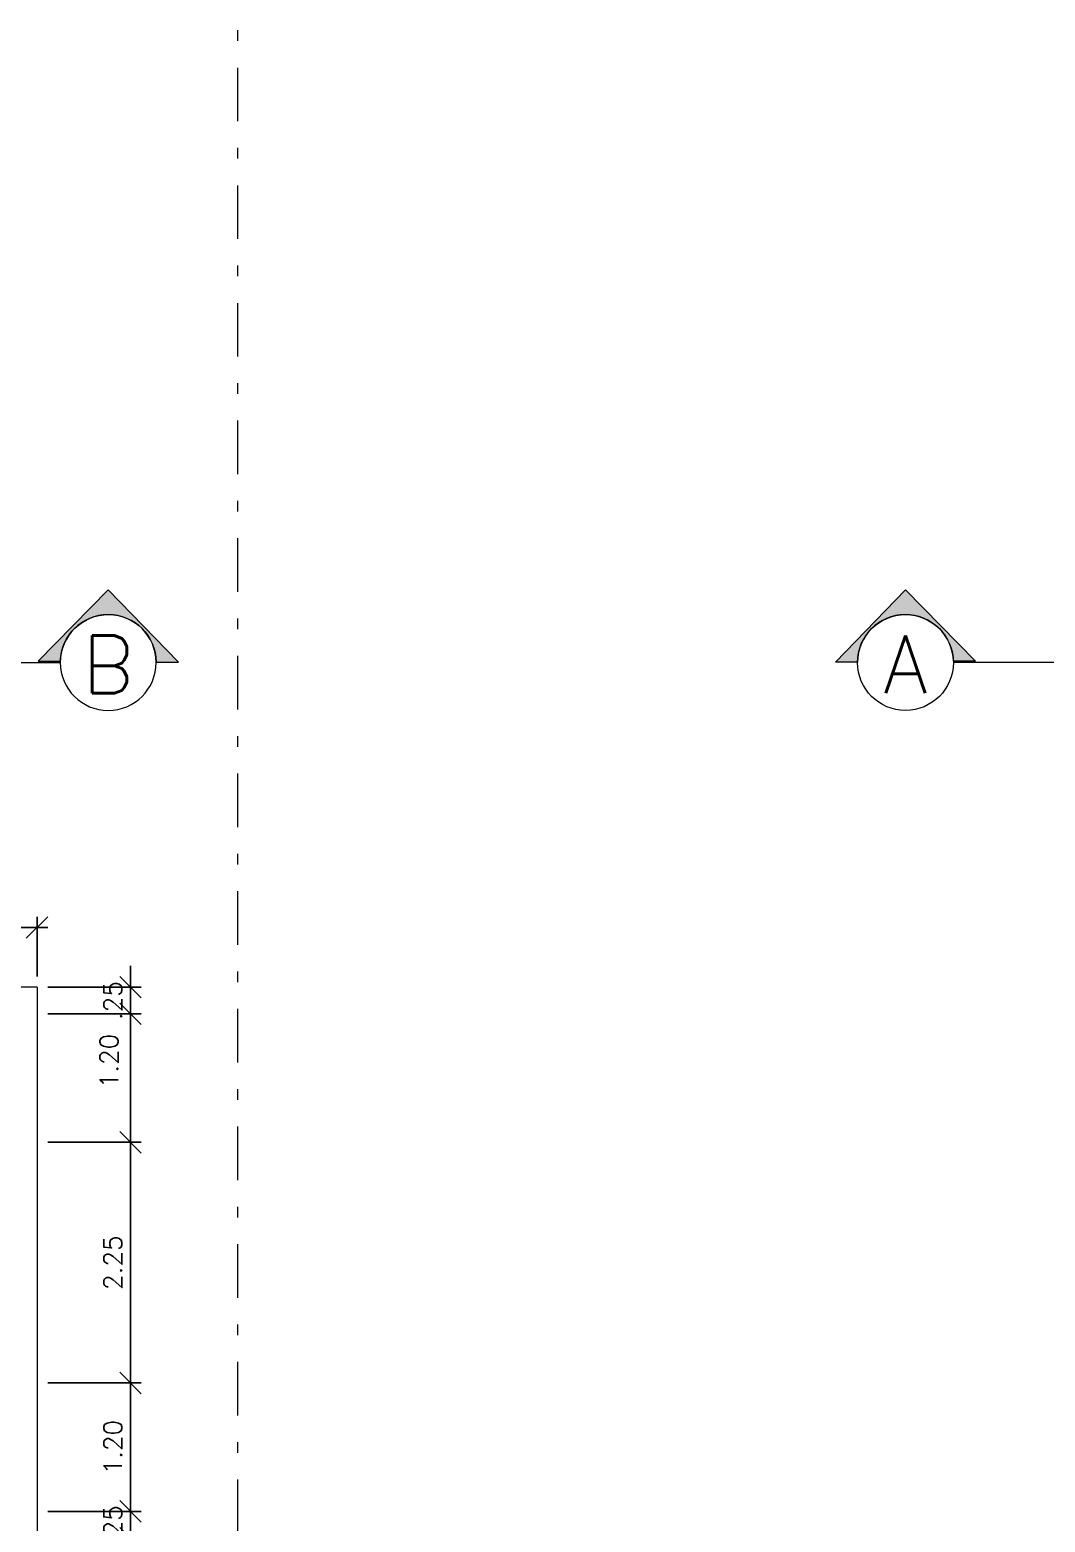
# Model space of a CAD drawing. Header units: millimetres. Extents: x 521 to 1055, y 261 to 520.
# Drawn here: x 553.75 to 563.24, y 316.51 to 330.46 of the extents above; entities that cross this region are included whole.
import ezdxf
from ezdxf.enums import TextEntityAlignment as Align

# ---------------------------------------------------------------- set-up
doc = ezdxf.new("R2010")
doc.units = ezdxf.units.MM
doc.linetypes.add('CONTINU', pattern=[0])
doc.linetypes.add('DASHDOTX2', pattern=[2, 1, -0.5, 0, -0.5])
doc.layers.add('0.1', color=8, linetype='Continuous', lineweight=13)
doc.styles.add('ROMANS', font='romans')
doc.dimstyles.new('Fares Eng - 50', dxfattribs={"dimscale": 2, "dimtxt": 0.085, "dimasz": 0.1, "dimexe": 0.05, "dimexo": 0.05, "dimgap": 0.04, "dimtad": 1, "dimzin": 4, "dimdsep": 46, "dimtxsty": 'ROMANS', "dimblk1": 'OBLIQUE', "dimblk2": 'OBLIQUE', "dimsah": 1, "dimcen": 0.05, "dimdle": 0.05, "dimclrd": 8, "dimclre": 8, "dimclrt": 8, "dimaunit": 1, "dimadec": 0, "dimazin": 0, "dimtfac": 1, "dimtix": 1, "dimtmove": 2, "dimatfit": 0, "dimldrblk": 'OPEN90', "dimfxl": 1, "dimtolj": 1, "dimtzin": 0, "dimarcsym": 0})

# ---------------------------------------------------------------- blocks, each defined once
blk = doc.blocks.new('Cor-4A')
h = blk.add_hatch(color=1)
edge = h.paths.add_edge_path()
edge.add_line((-0.00005, -0.00732), (-0.00757, 0))
edge.add_line((-0.00757, 0), (-0.00014, 0.00731))
edge.add_line((-0.00014, 0.00731), (-0.00014, 0.005))
edge.add_arc((0, 0), 0.005, 91.6216, 269.468)
edge.add_line((-0.00005, -0.005), (-0.00005, -0.00732))
at = {"linetype": 'DASHDOTX2'}
blk.add_line((0, 0.03735), (0, 0.005), dxfattribs=at)
at = {"color": 1}
blk.add_lwpolyline([(-0.00005, -0.00732), (-0.00757, 0), (-0.00014, 0.00731), (-0.00014, 0.005, 0.98138), (-0.00005, -0.005)], format="xyb", close=True, dxfattribs=at)
blk.add_circle((0, 0), 0.005, dxfattribs=at)
at = {"color": 3, "style": 'ROMANS'}
blk.add_attdef('O', text='', height=0.006, rotation=90, dxfattribs=at).set_placement((0.00019, 0), align=Align.MIDDLE)
blk = doc.blocks.new('_OBLIQUE')
at = {"color": 0, "linetype": 'ByBlock'}
blk.add_line((-0.5, -0.5), (0.5, 0.5), dxfattribs=at)
blk = doc.blocks.new('*D1480')
at = {"layer": '0.1', "color": 8, "linetype": 'CONTINU', "lineweight": -2, "transparency": 16777216}
for p, q in [((554.688, 321.514), (554.688, 321.714)), ((553.914, 321.514), (554.788, 321.514)), ((554.688, 321.514), (554.688, 321.264)), ((553.914, 321.264), (554.788, 321.264)), ((554.688, 321.264), (554.688, 321.064))]:
    blk.add_line(p, q, dxfattribs=at)
at = {"layer": 'DEFPOINTS', "color": 0, "linetype": 'CONTINU', "lineweight": -2, "transparency": 16777216}
for p in [(553.814, 321.514), (553.814, 321.264), (554.688, 321.264)]:
    blk.add_point(p, dxfattribs=at)
at = {"layer": '0.1', "color": 8, "linetype": 'CONTINU', "lineweight": -2, "transparency": 16777216, "xscale": 0.2, "yscale": 0.2, "zscale": 0.2}
for p, rotation in [((554.688, 321.514), 270), ((554.688, 321.264), 90)]:
    blk.add_blockref('_OBLIQUE', p, dxfattribs=dict(at, rotation=rotation))
at = {"layer": '0.1', "color": 8, "linetype": 'CONTINU', "transparency": 16777216, "insert": (554.523, 321.389), "char_height": 0.17, "attachment_point": 5, "rotation": 90, "style": 'ROMANS'}
blk.add_mtext('\\A1;.25', dxfattribs=at)
blk = doc.blocks.new('_Open90')
at = {"color": 0, "linetype": 'ByBlock', "lineweight": -2}
for p, q in [((0, 0), (-1, 0)), ((-0.5, 0.5), (0, 0)), ((0, 0), (-0.5, -0.5))]:
    blk.add_line(p, q, dxfattribs=at)
blk = doc.blocks.new('*D1481')
at = {"layer": '0.1', "color": 8, "linetype": 'CONTINU', "lineweight": -2, "transparency": 16777216}
for p, q in [((554.688, 321.364), (554.688, 319.964)), ((553.914, 321.264), (554.788, 321.264)), ((553.914, 320.064), (554.788, 320.064))]:
    blk.add_line(p, q, dxfattribs=at)
at = {"layer": 'DEFPOINTS', "color": 0, "linetype": 'CONTINU', "lineweight": -2, "transparency": 16777216}
for p in [(553.814, 321.264), (553.814, 320.064), (554.688, 320.064)]:
    blk.add_point(p, dxfattribs=at)
at = {"layer": '0.1', "color": 8, "linetype": 'CONTINU', "lineweight": -2, "transparency": 16777216, "xscale": 0.2, "yscale": 0.2, "zscale": 0.2}
for p, rotation in [((554.688, 321.264), 90), ((554.688, 320.064), 270)]:
    blk.add_blockref('_OBLIQUE', p, dxfattribs=dict(at, rotation=rotation))
at = {"layer": '0.1', "color": 8, "linetype": 'CONTINU', "transparency": 16777216, "insert": (554.488, 320.824), "char_height": 0.17, "attachment_point": 5, "rotation": 90, "style": 'ROMANS'}
blk.add_mtext('\\A1;1.20', dxfattribs=at)
blk = doc.blocks.new('*D1482')
at = {"layer": '0.1', "color": 8, "linetype": 'CONTINU', "lineweight": -2, "transparency": 16777216}
for p, q in [((553.914, 320.064), (554.788, 320.064)), ((554.688, 320.164), (554.688, 317.714)), ((553.914, 317.814), (554.788, 317.814))]:
    blk.add_line(p, q, dxfattribs=at)
at = {"layer": 'DEFPOINTS', "color": 0, "linetype": 'CONTINU', "lineweight": -2, "transparency": 16777216}
for p in [(553.814, 320.064), (553.814, 317.814), (554.688, 317.814)]:
    blk.add_point(p, dxfattribs=at)
at = {"layer": '0.1', "color": 8, "linetype": 'CONTINU', "lineweight": -2, "transparency": 16777216, "xscale": 0.2, "yscale": 0.2, "zscale": 0.2}
for p, rotation in [((554.688, 320.064), 90), ((554.688, 317.814), 270)]:
    blk.add_blockref('_OBLIQUE', p, dxfattribs=dict(at, rotation=rotation))
at = {"layer": '0.1', "color": 8, "linetype": 'CONTINU', "transparency": 16777216, "insert": (554.523, 318.939), "char_height": 0.17, "attachment_point": 5, "rotation": 90, "style": 'ROMANS'}
blk.add_mtext('\\A1;2.25', dxfattribs=at)
blk = doc.blocks.new('*D1483')
at = {"layer": '0.1', "color": 8, "linetype": 'CONTINU', "lineweight": -2, "transparency": 16777216}
for p, q in [((553.914, 317.814), (554.788, 317.814)), ((554.688, 317.914), (554.688, 316.514)), ((553.914, 316.614), (554.788, 316.614))]:
    blk.add_line(p, q, dxfattribs=at)
at = {"layer": 'DEFPOINTS', "color": 0, "linetype": 'CONTINU', "lineweight": -2, "transparency": 16777216}
for p in [(553.814, 317.814), (553.814, 316.614), (554.688, 316.614)]:
    blk.add_point(p, dxfattribs=at)
at = {"layer": '0.1', "color": 8, "linetype": 'CONTINU', "lineweight": -2, "transparency": 16777216, "xscale": 0.2, "yscale": 0.2, "zscale": 0.2}
for p, rotation in [((554.688, 317.814), 90), ((554.688, 316.614), 270)]:
    blk.add_blockref('_OBLIQUE', p, dxfattribs=dict(at, rotation=rotation))
at = {"layer": '0.1', "color": 8, "linetype": 'CONTINU', "transparency": 16777216, "insert": (554.523, 317.214), "char_height": 0.17, "attachment_point": 5, "rotation": 90, "style": 'ROMANS'}
blk.add_mtext('\\A1;1.20', dxfattribs=at)
blk = doc.blocks.new('*D1484')
at = {"layer": '0.1', "color": 8, "linetype": 'CONTINU', "lineweight": -2, "transparency": 16777216}
for p, q in [((554.688, 316.614), (554.688, 316.814)), ((553.914, 316.614), (554.788, 316.614)), ((554.688, 316.614), (554.688, 316.364)), ((553.914, 316.364), (554.788, 316.364)), ((554.688, 316.364), (554.688, 316.164))]:
    blk.add_line(p, q, dxfattribs=at)
at = {"layer": 'DEFPOINTS', "color": 0, "linetype": 'CONTINU', "lineweight": -2, "transparency": 16777216}
for p in [(553.814, 316.614), (553.814, 316.364), (554.688, 316.364)]:
    blk.add_point(p, dxfattribs=at)
at = {"layer": '0.1', "color": 8, "linetype": 'CONTINU', "lineweight": -2, "transparency": 16777216, "xscale": 0.2, "yscale": 0.2, "zscale": 0.2}
for p, rotation in [((554.688, 316.614), 270), ((554.688, 316.364), 90)]:
    blk.add_blockref('_OBLIQUE', p, dxfattribs=dict(at, rotation=rotation))
at = {"layer": '0.1', "color": 8, "linetype": 'CONTINU', "transparency": 16777216, "insert": (554.523, 316.489), "char_height": 0.17, "attachment_point": 5, "rotation": 90, "style": 'ROMANS'}
blk.add_mtext('\\A1;.25', dxfattribs=at)
blk = doc.blocks.new('*D1551')
at = {"layer": '0.1', "color": 8, "linetype": 'CONTINU', "lineweight": -2, "transparency": 16777216}
for p, q in [((550.764, 321.614), (550.764, 322.172)), ((553.814, 321.614), (553.814, 322.172)), ((553.914, 322.072), (550.664, 322.072))]:
    blk.add_line(p, q, dxfattribs=at)
at = {"layer": 'DEFPOINTS', "color": 0, "linetype": 'CONTINU', "lineweight": -2, "transparency": 16777216}
for p in [(550.764, 322.072), (550.764, 321.514), (553.814, 321.514)]:
    blk.add_point(p, dxfattribs=at)
at = {"layer": '0.1', "color": 8, "linetype": 'CONTINU', "lineweight": -2, "transparency": 16777216, "xscale": 0.2, "yscale": 0.2, "zscale": 0.2, "rotation": 180}
blk.add_blockref('_OBLIQUE', (550.764, 322.072), dxfattribs=at)
at = {"layer": '0.1', "color": 8, "linetype": 'CONTINU', "lineweight": -2, "transparency": 16777216, "xscale": 0.2, "yscale": 0.2, "zscale": 0.2}
blk.add_blockref('_OBLIQUE', (553.814, 322.072), dxfattribs=at)
at = {"layer": '0.1', "color": 8, "linetype": 'CONTINU', "transparency": 16777216, "insert": (552.289, 322.237), "char_height": 0.17, "attachment_point": 5, "style": 'ROMANS'}
blk.add_mtext('\\A1;3.05', dxfattribs=at)

msp = doc.modelspace()

# ---------------------------------------------------------------- linework, layer by layer
at = {"layer": '0.1', "color": 8, "linetype": 'DASHDOTX2', "ltscale": 0.5}
msp.add_line((555.6924, 277.91074), (555.6924, 340.92222), dxfattribs=at)
at = {"layer": '0.1', "color": 7}
for q in [(550.76404, 321.51448), (553.81404, 309.91448)]:
    msp.add_line((553.81404, 321.51448), q, dxfattribs=at)

# ---------------------------------------------------------------- block references
at = {"layer": '0.1', "color": 8}
ref = msp.add_blockref('Cor-4A', (554.48004, 324.54961), dxfattribs=dict(at, xscale=-89.59999999999991, yscale=89.59999999999997, zscale=89.60000000000001, rotation=90))
ref.add_attrib('O', 'B', dxfattribs={"layer": '0', "color": 3, "height": 0.5376, "rotation": 180, "style": 'ROMANS', "text_generation_flag": 2}).set_placement((554.48004, 324.53222), align=Align.MIDDLE)
ref = msp.add_blockref('Cor-4A', (561.93541, 324.54961), dxfattribs=dict(at, xscale=89.59999999999991, yscale=89.59999999999991, zscale=89.59999999999991, rotation=270))
ref.add_attrib('O', 'A', dxfattribs={"layer": '0', "color": 3, "height": 0.5376, "style": 'ROMANS', "text_generation_flag": 2}).set_placement((561.93541, 324.53222), align=Align.MIDDLE)

# ---------------------------------------------------------------- dimensions: what is measured, and where the dimension line sits
at = {"layer": '0.1', "color": 8, "linetype": 'CONTINU'}
dim = msp.add_linear_dim(base=(550.76404, 322.07157), p1=(553.81404, 321.51448), p2=(550.76404, 321.51448), dimstyle='Fares Eng - 50', dxfattribs=at)
dim.commit()
dim.dimension.update_dxf_attribs({"geometry": '*D1551', "text_midpoint": (552.28904, 322.23657)})
for base, p1, p2, picture, middle in [((554.68762, 321.26448), (553.81404, 321.51448), (553.81404, 321.26448), '*D1480', (554.52262, 321.38948)), ((554.68762, 317.81448), (553.81404, 320.06448), (553.81404, 317.81448), '*D1482', (554.52262, 318.93948)), ((554.68762, 316.61448), (553.81404, 317.81448), (553.81404, 316.61448), '*D1483', (554.52262, 317.21448)), ((554.68762, 316.36448), (553.81404, 316.61448), (553.81404, 316.36448), '*D1484', (554.52262, 316.48948))]:
    dim = msp.add_linear_dim(base=base, p1=p1, p2=p2, angle=90, dimstyle='Fares Eng - 50', dxfattribs=at)
    dim.commit()
    dim.dimension.update_dxf_attribs({"geometry": picture, "text_midpoint": middle})
dim = msp.add_linear_dim(base=(554.68762, 320.06448), p1=(553.81404, 321.26448), p2=(553.81404, 320.06448), angle=90, dimstyle='Fares Eng - 50', dxfattribs=at)
dim.commit()
dim.dimension.update_dxf_attribs({"geometry": '*D1481', "text_midpoint": (554.48762, 320.82423), "dimtype": 160})

doc.saveas('drawing.dxf')
